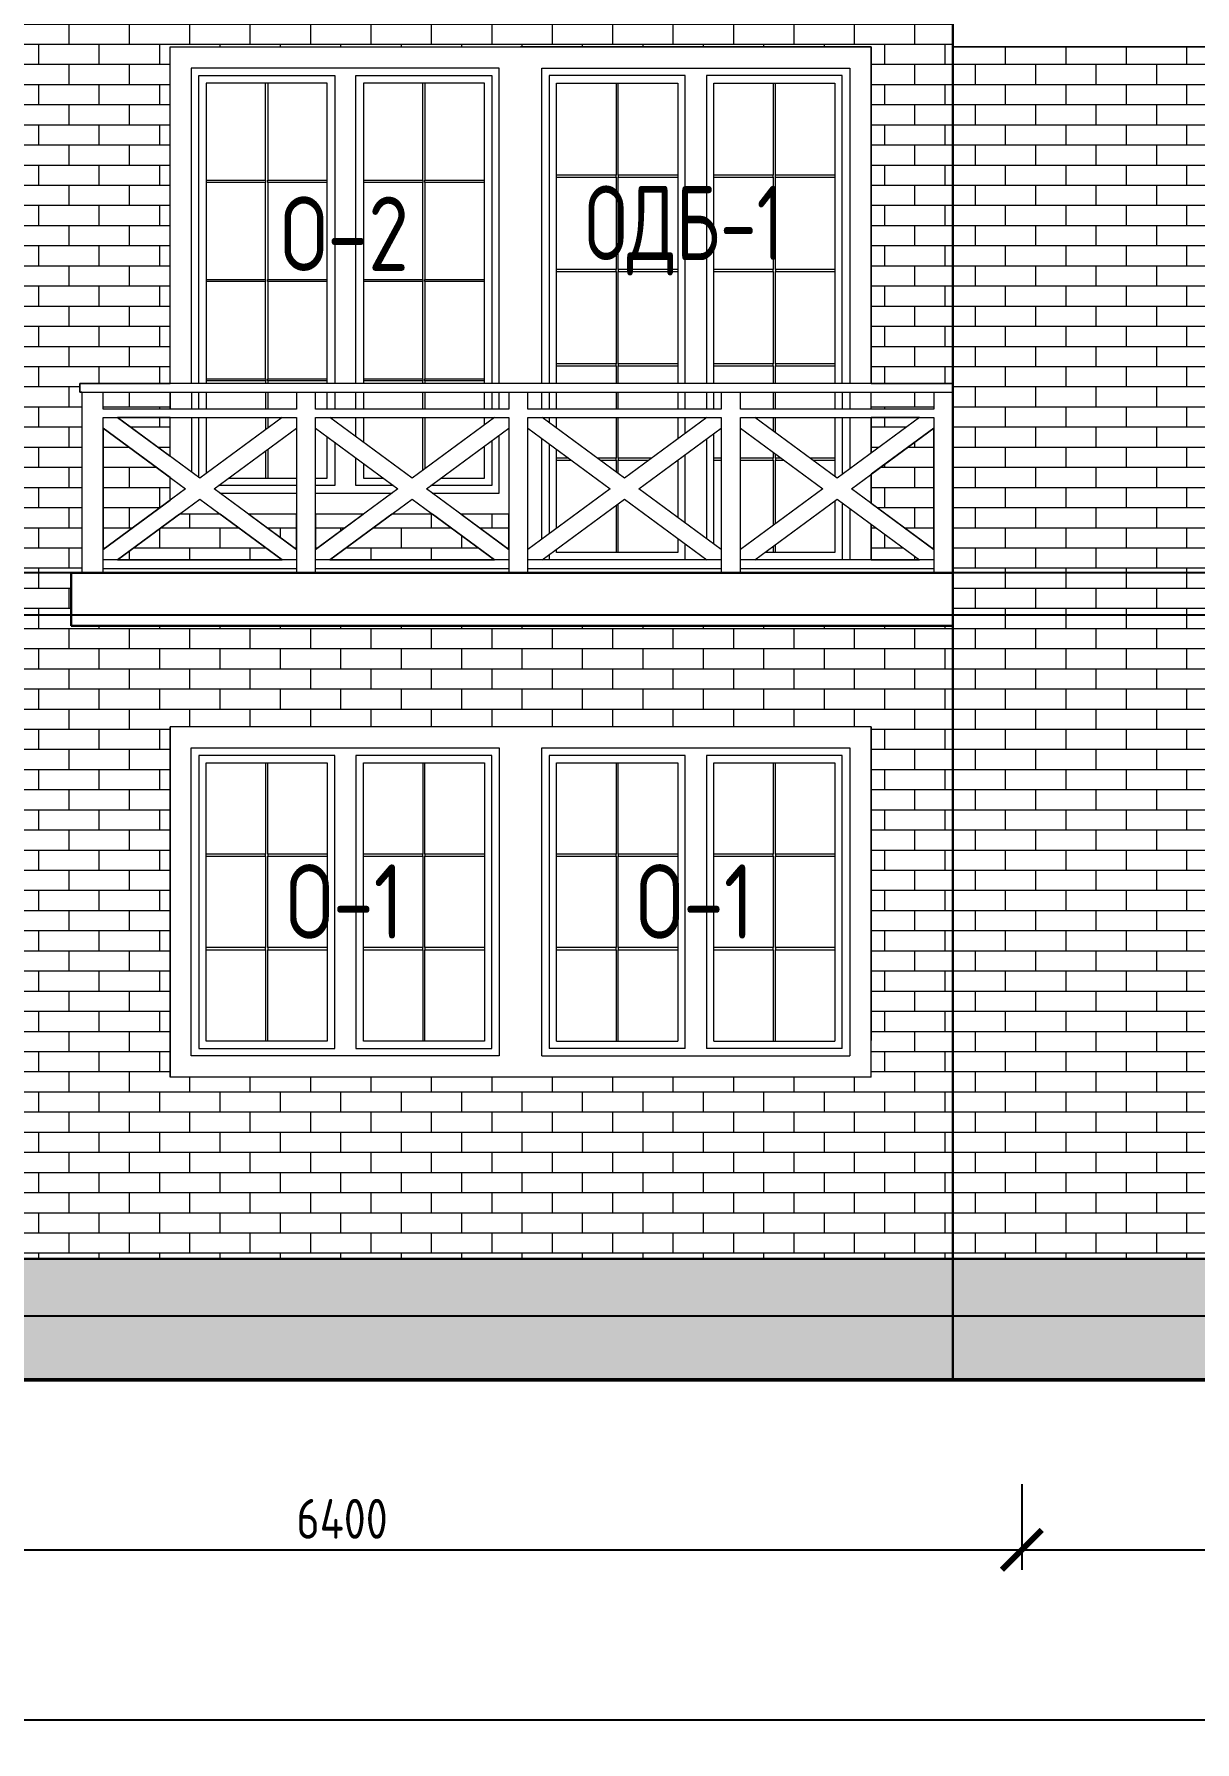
# Model space of a CAD drawing. Header units: millimetres. Extents: x -56498 to 234605, y -296269 to -29969.
# Drawn here: x 164834 to 170299, y -137920 to -129882 of the extents above; entities that cross this region are included whole.
import ezdxf
from ezdxf.enums import TextEntityAlignment as Align

# ---------------------------------------------------------------- set-up
doc = ezdxf.new("R2010")
doc.units = ezdxf.units.MM
doc.header["$LTSCALE"] = 100
doc.header["$PDMODE"] = 35
for name, color, linetype, lineweight in [('0.3', 7, 'Continuous', 30), ('0.5', 7, 'Continuous', 50), ('Примітки 0.09', 200, 'Continuous', 9), ('Розміри 0.09', 5, 'Continuous', 9), ('Тонкі 0.18', 142, 'Continuous', 18), ('Штрихування 0.09', 253, 'Continuous', 9)]:
    doc.layers.add(name, color=color, linetype=linetype, lineweight=lineweight)
doc.layers.add('ViewPorts', color=240, linetype='Continuous', plot=False)
doc.styles.add('GOST 2.304', font='CS_Gost2304.shx')
doc.styles.add('SPDS', font='SPDS.shx', dxfattribs={"width": 0.9})
doc.dimstyles.new('SPDS', dxfattribs={"dimscale": 100, "dimtxt": 2.5, "dimasz": 2.5, "dimexe": 1.25, "dimexo": 0.625, "dimtad": 1, "dimrnd": 0.001, "dimtxsty": 'GOST 2.304', "dimblk": 'ARCHTICK', "dimcen": 2.5, "dimdle": 2, "dimadec": 0, "dimazin": 2, "dimtfac": 0.75, "dimtmove": 1, "dimatfit": 3, "dimfxl": 0, "dimtolj": 1, "dimarcsym": 0})

# ---------------------------------------------------------------- blocks, each defined once
blk = doc.blocks.new('_ArchTick')
at = {"color": 0, "linetype": 'ByBlock', "const_width": 0.15}
blk.add_lwpolyline([(-0.5, -0.5), (0.5, 0.5)], dxfattribs=at)
blk = doc.blocks.new('*D13')
at = {"layer": 'Defpoints', "color": 0, "transparency": 16777216}
for p in [(163084.2, -136460.6), (169484.2, -136659.8), (169484.2, -137016.6)]:
    blk.add_point(p, dxfattribs=at)
at = {"layer": 'Розміри 0.09', "color": 0, "lineweight": -2, "transparency": 16777216}
for p, q in [((163084.2, -136507.5), (163084.2, -137110.3)), ((169484.2, -136706.7), (169484.2, -137110.3)), ((162934.2, -137016.6), (169634.2, -137016.6))]:
    blk.add_line(p, q, dxfattribs=at)
at = {"layer": 'Розміри 0.09', "color": 0, "lineweight": -2, "transparency": 16777216, "xscale": 187.5, "yscale": 187.5, "zscale": 187.5, "rotation": 180}
blk.add_blockref('_ArchTick', (163084.2, -137016.6), dxfattribs=at)
at = {"layer": 'Розміри 0.09', "color": 0, "lineweight": -2, "transparency": 16777216, "xscale": 187.5, "yscale": 187.5, "zscale": 187.5}
blk.add_blockref('_ArchTick', (169484.2, -137016.6), dxfattribs=at)
at = {"layer": 'Розміри 0.09', "color": 0, "transparency": 16777216, "insert": (166284.2, -136870.5), "char_height": 187.5, "attachment_point": 5, "style": 'GOST 2.304'}
blk.add_mtext('\\A1;6400', dxfattribs=at)
blk = doc.blocks.new('*D14')
at = {"layer": 'Defpoints', "color": 0, "transparency": 16777216}
for p in [(169484.2, -136659.8), (172484.2, -136678.8), (172484.2, -137016.6)]:
    blk.add_point(p, dxfattribs=at)
at = {"layer": 'Розміри 0.09', "color": 0, "lineweight": -2, "transparency": 16777216}
for p, q in [((169484.2, -136706.7), (169484.2, -137110.3)), ((172484.2, -136725.7), (172484.2, -137110.3)), ((169334.2, -137016.6), (172634.2, -137016.6))]:
    blk.add_line(p, q, dxfattribs=at)
at = {"layer": 'Розміри 0.09', "color": 0, "lineweight": -2, "transparency": 16777216, "xscale": 187.5, "yscale": 187.5, "zscale": 187.5, "rotation": 180}
blk.add_blockref('_ArchTick', (169484.2, -137016.6), dxfattribs=at)
at = {"layer": 'Розміри 0.09', "color": 0, "lineweight": -2, "transparency": 16777216, "xscale": 187.5, "yscale": 187.5, "zscale": 187.5}
blk.add_blockref('_ArchTick', (172484.2, -137016.6), dxfattribs=at)
at = {"layer": 'Розміри 0.09', "color": 0, "transparency": 16777216, "insert": (170984.2, -136872.1), "char_height": 187.5, "attachment_point": 5, "style": 'GOST 2.304'}
blk.add_mtext('\\A1;3000', dxfattribs=at)
blk = doc.blocks.new('*D18')
at = {"layer": 'Defpoints', "color": 0, "transparency": 16777216}
for p in [(161984.2, -137016.6), (182984.2, -137016.6), (182984.2, -137816.6)]:
    blk.add_point(p, dxfattribs=at)
at = {"layer": 'Розміри 0.09', "color": 0, "lineweight": -2, "transparency": 16777216}
for p, q in [((161984.2, -137063.5), (161984.2, -137910.3)), ((182984.2, -137063.5), (182984.2, -137910.3)), ((161834.2, -137816.6), (183134.2, -137816.6))]:
    blk.add_line(p, q, dxfattribs=at)
at = {"layer": 'Розміри 0.09', "color": 0, "lineweight": -2, "transparency": 16777216, "xscale": 187.5, "yscale": 187.5, "zscale": 187.5, "rotation": 180}
blk.add_blockref('_ArchTick', (161984.2, -137816.6), dxfattribs=at)
at = {"layer": 'Розміри 0.09', "color": 0, "lineweight": -2, "transparency": 16777216, "xscale": 187.5, "yscale": 187.5, "zscale": 187.5}
blk.add_blockref('_ArchTick', (182984.2, -137816.6), dxfattribs=at)
at = {"layer": 'Розміри 0.09', "color": 0, "transparency": 16777216, "insert": (171868.3, -137668.7), "char_height": 187.5, "attachment_point": 5, "style": 'GOST 2.304'}
blk.add_mtext('\\A1;21000', dxfattribs=at)

msp = doc.modelspace()

# ---------------------------------------------------------------- hatches: boundary and pattern name
at = {"layer": 'Тонкі 0.18'}
msp.add_hatch(color=256, dxfattribs=at).paths.add_polyline_path([(167864.262, -131887.248), (167863.662, -131887.623), (167864.262, -131887.623), (167864.262, -131887.248)], flags=0)
at = {"layer": 'Штрихування 0.09', "ltscale": 0.75}
h = msp.add_hatch(dxfattribs=at)
h.set_pattern_fill('AR-BRSTD', color=256, scale=1.4, style=0)
h.paths.add_polyline_path([(165474.228, -131566.621), (165159.229, -131566.621), (165159.229, -131646.609), (165474.228, -131646.609)], flags=17)
h.paths.add_polyline_path([(165474.228, -131686.603), (165226.686, -131686.603), (165474.228, -131868.864)], flags=17)
h.paths.add_polyline_path([(165474.228, -131968.211), (165159.229, -131736.276), (165159.229, -132306.922), (165474.228, -132074.987)], flags=17)
h.paths.add_polyline_path([(165709.758, -132141.619), (165518.731, -132141.619), (165226.686, -132356.595), (166001.803, -132356.595)], flags=17)
h.paths.add_polyline_path([(166069.26, -132141.619), (165844.696, -132141.619), (166069.26, -132306.922)], flags=17)
h.paths.add_polyline_path([(166383.792, -132141.619), (166159.228, -132141.619), (166159.228, -132306.922)], flags=17)
h.paths.add_polyline_path([(166709.757, -132141.619), (166518.73, -132141.619), (166226.685, -132356.595), (167001.803, -132356.595)], flags=17)
h.paths.add_polyline_path([(167069.26, -132141.619), (166844.696, -132141.619), (167069.26, -132306.922)], flags=17)
h.paths.add_polyline_path([(165474.153, -129941.65), (167124.186, -129941.65), (168774.143, -129941.65), (168774.143, -131041.634), (169159.151, -131041.634), (169159.151, -129941.65), (169159.151, -129821.593), (169159.151, -128911.636), (169159.151, -128898.636), (168559.166, -129601.814), (168559.127, -129601.78), (168480.154, -129694.333), (161659.171, -129694.333), (161659.171, -131041.634), (163009.166, -131041.634), (163009.166, -129941.65), (164659.191, -129941.65), (164659.191, -131041.634), (165474.153, -131041.634)])
h.paths.add_polyline_path([(165474.153, -131041.634), (164659.191, -131041.634), (164659.191, -132141.619), (163009.166, -132141.619), (163009.166, -131041.634), (161659.171, -131041.634), (161659.171, -133966.634), (163009.166, -133966.634), (163009.166, -133141.618), (164659.191, -133141.618), (164659.191, -133966.634), (165474.153, -133966.634), (165474.153, -133141.618), (168774.143, -133141.618), (168774.143, -133966.634), (169159.151, -133966.634), (169159.151, -132666.595), (165009.206, -132666.595), (165009.206, -132416.598), (165059.206, -132416.598), (165059.206, -131566.621), (165049.226, -131566.621), (165049.226, -131526.627), (165474.153, -131526.627)])
h.paths.add_polyline_path([(169159.151, -133966.634), (168774.143, -133966.634), (168774.143, -134791.651), (165474.153, -134791.651), (165474.153, -133966.634), (164659.191, -133966.634), (164659.191, -134791.576), (164659.191, -134791.651), (163009.166, -134791.651), (163009.166, -133966.634), (161659.171, -133966.634), (161659.171, -135646.592), (169159.151, -135646.592)])
h.paths.add_polyline_path([(169159.151, -131041.634), (168774.143, -131041.634), (168774.143, -131526.627), (169159.151, -131526.627)])
h.paths.add_polyline_path([(169069.258, -131566.621), (168774.218, -131566.621), (168774.218, -131646.609), (169069.258, -131646.609)], flags=17)
h.paths.add_polyline_path([(169001.801, -131686.603), (168774.218, -131686.603), (168774.218, -131854.172)], flags=17)
h.paths.add_polyline_path([(169069.258, -131736.276), (168774.218, -131953.515), (168774.218, -132089.741), (169069.258, -132306.922)], flags=17)
h.paths.add_polyline_path([(168774.218, -132189.07), (168774.218, -132356.595), (169001.801, -132356.595)], flags=17)
h = msp.add_hatch(dxfattribs=at)
h.set_pattern_fill('AR-BRSTD', color=256, scale=1.4, style=0)
h.paths.add_polyline_path([(175689.124, -129001.829), (175364.445, -129366.652), (175689.124, -129731.4)])
h.paths.add_polyline_path([(175608.836, -128911.636), (174959.478, -128911.636), (175284.157, -129276.384)])
h.paths.add_polyline_path([(174879.115, -129001.829), (174879.115, -129731.4), (175203.794, -129366.652)])
h.paths.add_polyline_path([(175284.157, -129456.845), (174959.478, -129821.593), (175608.836, -129821.593)])
h.paths.add_polyline_path([(174759.133, -128911.636), (174029.111, -128911.636), (174029.111, -129821.593), (174759.133, -129821.593)])
h.paths.add_polyline_path([(173909.129, -128991.024), (173475.799, -129366.652), (173909.129, -129742.205)])
h.paths.add_polyline_path([(173384.18, -129446.04), (172950.775, -129821.593), (173817.511, -129821.593)])
h.paths.add_polyline_path([(172859.156, -128991.024), (172859.156, -129742.205), (173292.562, -129366.652)])
h.paths.add_polyline_path([(173817.511, -128911.636), (172950.775, -128911.636), (173384.18, -129287.189)])
h.paths.add_polyline_path([(172739.174, -128911.636), (172229.158, -128911.636), (172229.158, -129821.593), (172739.174, -129821.593)])
h.paths.add_polyline_path([(172109.176, -128991.024), (171675.77, -129366.652), (172109.176, -129742.205)])
h.paths.add_polyline_path([(172017.557, -128911.636), (171150.746, -128911.636), (171584.152, -129287.189)])
h.paths.add_polyline_path([(171492.533, -129366.652), (171059.127, -128991.024), (171059.127, -129742.205)])
h.paths.add_polyline_path([(171584.152, -129446.04), (171150.746, -129821.593), (172017.557, -129821.593)])
h.paths.add_polyline_path([(170939.146, -128911.636), (170209.124, -128911.636), (170209.124, -129821.593), (170939.146, -129821.593)])
h.paths.add_polyline_path([(170089.142, -129001.829), (169764.463, -129366.652), (170089.142, -129731.4)])
h.paths.add_polyline_path([(170008.854, -128911.636), (169359.496, -128911.636), (169684.175, -129276.384)])
h.paths.add_polyline_path([(169279.133, -129001.829), (169279.133, -129731.4), (169603.812, -129366.652)])
h.paths.add_polyline_path([(169684.175, -129456.845), (169359.496, -129821.593), (170008.854, -129821.593)])
h.paths.add_polyline_path([(172859.156, -129941.65), (172109.176, -129941.65), (172109.176, -131041.634), (172859.156, -131041.634)])
h.paths.add_polyline_path([(172859.156, -131041.634), (172109.176, -131041.634), (172109.176, -132141.619), (170459.143, -132141.619), (170459.143, -131041.634), (169159.151, -131041.634), (169159.151, -133966.634), (170459.143, -133966.634), (170459.143, -133141.618), (172109.176, -133141.618), (172109.176, -133966.634), (172859.156, -133966.634), (172859.156, -133141.618), (174509.114, -133141.618), (174509.114, -133966.634), (175809.181, -133966.634), (175809.181, -131041.634), (174509.114, -131041.634), (174509.114, -132141.619), (172859.156, -132141.619)])
h.paths.add_polyline_path([(175809.181, -129941.65), (174509.114, -129941.65), (174509.114, -131041.634), (175809.181, -131041.634)])
h.paths.add_polyline_path([(170459.143, -129941.65), (169159.151, -129941.65), (169159.151, -131041.634), (170459.143, -131041.634)])
h.paths.add_polyline_path([(175809.181, -133966.634), (174509.114, -133966.634), (174509.114, -134791.651), (172859.156, -134791.651), (172859.156, -133966.634), (172109.176, -133966.634), (172109.176, -134791.576), (172109.176, -134791.651), (170459.143, -134791.651), (170459.143, -133966.634), (169159.151, -133966.634), (169159.151, -135646.592), (175809.181, -135646.592)])
h = msp.add_hatch(dxfattribs=at)
h.set_pattern_fill('FLGSTONE', scale=1000, angle=30, style=0, pattern_type=2)
h.set_pattern_definition([(30, (0, 0), (-500, 866.0254), [200, -800]), (30, (635.5, 459.3), (-500, 866.0254), [180, -820]), (30, (632.8, 503.9), (-500, 866.0254), [160, -840]), (30, (171.8, 422.5), (-500, 866.0254), [120, -40, 80, -760]), (30, (-150, 259.8), (-500, 866.0254), [60, -840, 60, -40]), (30, (169.1, 467.1), (-500, 866.0254), [200, -800]), (30, (626.7, 754.4), (-500, 866.0254), [140, -860]), (30, (131.1, 653), (-500, 866.0254), [140, -40, 260, -560]), (30, (128.4, 697.7), (-500, 866.0254), [240, -40, 60, -40, 40, -580]), (30, (-42.9, 714.3), (-500, 866.0254), [100, -900]), (30, (-62.9, 748.9), (-500, 866.0254), [120, -880]), (30, (100.3, 866.2), (-500, 866.0254), [100, -900]), (30, (-256.1, 683.5), (-500, 866.0254), [100, -900]), (30, (80.3, 900.9), (-500, 866.0254), [120, -880]), (30, (-310.7, 698.2), (-500, 866.0254), [120, -880]), (30, (-202.2, 830.1), (-500, 866.0254), [240, -240, 80, -40, 120, -280]), (30, (-222.2, 864.8), (-500, 866.0254), [240, -240, 240, -280]), (30, (-480, 831.4), (-500, 866.0254), [200, -800]), (120, (0, 0), (-866.0254, -500), [300, -540, 120, -40]), (120, (173.2, 100), (-866.0254, -500), [160, -600, 200, -40]), (120, (207.8, 120), (-866.0254, -500), [160, -600, 60, -40, 100, -40]), (120, (134.4, 447.1), (-866.0254, -500), [60, -940]), (120, (169.1, 467.1), (-866.0254, -500), [60, -940]), (120, (93.7, 677.7), (-866.0254, -500), [100, -900]), (120, (128.4, 697.7), (-866.0254, -500), [100, -900]), (120, (390.3, 363.9), (-866.0254, -500), [160, -460, 340, -40]), (120, (342.3, 567.1), (-866.0254, -500), [180, -820]), (120, (376.9, 587.1), (-866.0254, -500), [180, -820]), (120, (355.7, 343.9), (-866.0254, -500), [160, -440, 100, -40, 220, -40]), (120, (178.9, 1050.1), (-866.0254, -500), [180, -820]), (120, (193.5, 1104.8), (-866.0254, -500), [160, -840]), (120, (598.2, 483.9), (-866.0254, -500), [80, -920]), (120, (632.8, 503.9), (-866.0254, -500), [80, -340, 280, -300]), (120, (457.5, 887.7), (-866.0254, -500), [280, -720]), (120, (592.1, 734.4), (-866.0254, -500), [160, -840]), (120, (626.7, 754.4), (-866.0254, -500), [160, -840]), (120, (771.4, 583.9), (-866.0254, -500), [180, -560, 220, -40]), (75, (-300, 519.6), (-500, 866.0253), [169.7056, -1244.508]), (75, (-118.04, 324.45), (-500, 866.0253), [169.7056, -1244.508]), (75, (-73.4, 327.1), (-500, 866.0253), [169.7056, -1244.508]), (75, (90.5, 283.2), (-500, 866.0253), [169.7056, -1244.508]), (75, (127.85, 258.56), (-500, 866.0253), [169.7056, -1244.058]), (75, (568.9, 374.64), (-500, 866.0253), [113.137, -1301.0765]), (75, (592.8, 573.2), (-500, 866.0253), [141.4213, -1272.792]), (75, (555.5, 597.85), (-500, 866.0253), [141.4213, -1272.792]), (75, (492.1, 907.65), (-500, 866.0253), [254.5584, -1159.655]), (75, (546.74, 893), (-500, 866.0253), [84.853, -1329.3607]), (75, (613.54, 377.3), (-500, 866.0253), [84.853, -1329.3607]), (75, (78.4, 784.26), (-500, 866.0253), [84.853, -1329.3607]), (75, (41.05, 808.9), (-500, 866.0253), [56.5685, -1357.645]), (165, (-87.5, 711.6), (-866.0253, -500), [84.853, -1329.3607]), (165, (-62.9, 748.9), (-866.0253, -500), [113.137, -1301.0765]), (345, (421.4, 1190.14), (866.0253, 500), [141.4213, -1272.792]), (345, (-73.4, 327.1), (866.0253, 500), [169.7056, -1244.508]), (345, (-98.04, 289.8), (866.0253, 500), [197.99, -1216.2237]), (345, (-420, 727.46), (866.0253, 500), [113.137, -1301.0765]), (236.56505, (355.7, 343.92), (-866.0254, -500), [268.33, -1967.738]), (236.56505, (375.7, 309.3), (-866.0254, -500), [268.33, -1967.738]), (183.43495, (101.77, 543.73), (-866.0254, -500), [134.16, -44.72, 223.61, -1833.578]), (183.43495, (104.45, 499.1), (-866.0254, -500), [134.16, -44.72, 223.61, -1833.578]), (183.43495, (588.9, 340), (-866.0254, -500), [178.8854, -2057.1826]), (183.43495, (568.9, 374.64), (-866.0254, -500), [178.8854, -2057.1826]), (183.43495, (558.2, 553.2), (-866.0254, -500), [178.8854, -2057.1826]), (183.43495, (555.5, 597.85), (-866.0254, -500), [178.8854, -2057.1826]), (93.43495, (-76.8, 533), (-500, 866.0254), [178.8854, -2057.1826]), (93.43495, (-32.15, 535.7), (-500, 866.0254), [178.8854, -2057.1826]), (93.43495, (221.58, 936.2), (-500, 866.0254), [134.16, -2101.908]), (93.43495, (139.1, 519.1), (-500, 866.0254), [134.16, -2101.908]), (93.43495, (101.77, 543.73), (-500, 866.0254), [134.16, -2101.908]), (93.43495, (184.26, 960.86), (-500, 866.0254), [89.4427, -2146.6253]), (326.56505, (186.94, 916.2), (500, -866.0254), [178.8854, -2057.1826]), (326.56505, (221.58, 936.2), (500, -866.0254), [178.8854, -2057.1826])])
h.paths.add_polyline_path([(183309.139, -135646.592), (175809.181, -135646.592), (175809.181, -136216.577), (183309.139, -136216.577)])
h.paths.add_polyline_path([(183809.101, -135646.592), (183309.139, -135646.592), (183309.139, -136216.577), (183809.101, -136216.577)])
h.paths.add_polyline_path([(175809.181, -135646.592), (169159.151, -135646.592), (169159.151, -136216.577), (175809.181, -136216.577)])
h.paths.add_polyline_path([(169159.151, -135646.592), (161659.171, -135646.592), (161659.171, -136216.577), (169159.151, -136216.577)])
h.paths.add_polyline_path([(161659.171, -135646.592), (161159.171, -135646.592), (161159.171, -136216.577), (161659.171, -136216.577)])

# ---------------------------------------------------------------- linework, layer by layer
for p, q in [((169159.151, -129821.593), (169159.151, -129941.65)), ((169159.151, -136216.577), (169159.151, -132616.594))]:
    msp.add_line(p, q)
at = {"layer": '0.3'}
for p, q in [((169159.151, -131526.627), (169159.151, -128898.58)), ((169159.151, -129941.65), (169159.151, -136216.577)), ((169159.151, -136216.577), (169159.151, -129941.65)), ((165929.231, -132416.598), (165009.206, -132416.598)), ((165009.206, -132416.598), (169159.151, -132416.598)), ((165929.231, -132666.595), (165009.206, -132666.595)), ((165009.206, -132666.595), (169159.151, -132666.595)), ((161159.171, -135646.592), (183809.101, -135646.592))]:
    msp.add_line(p, q, dxfattribs=at)
at = {"layer": '0.3', "ltscale": 0.75}
msp.add_line((165009.206, -132416.598), (165009.206, -132666.595), dxfattribs=at)
at = {"layer": '0.5'}
msp.add_line((158259.171, -136216.577), (186709.101, -136216.577), dxfattribs=at)
at = {"layer": 'ViewPorts'}
for p, q in [((183309.139, -132416.592), (161634.184, -132416.592)), ((183309.139, -132616.592), (161634.184, -132616.592)), ((183309.139, -135916.592), (161634.184, -135916.592))]:
    msp.add_line(p, q, dxfattribs=at)
at = {"layer": 'Тонкі 0.18'}
for p, q in [((165474.153, -131526.627), (165474.153, -129941.65)), ((165474.153, -129941.65), (168774.143, -129941.65)), ((165474.153, -131526.627), (165474.153, -129941.65)), ((165474.153, -129941.65), (167124.186, -129941.65)), ((168774.143, -129941.65), (167124.186, -129941.65)), ((168774.143, -129941.65), (168774.143, -131526.627)), ((168774.143, -131526.627), (168774.143, -129941.65)), ((170459.143, -129941.65), (169159.151, -129941.65)), ((169159.151, -129941.65), (175809.181, -129941.65)), ((165574.175, -130041.597), (165574.175, -131526.627)), ((167024.163, -130041.597), (165574.175, -130041.597)), ((167024.163, -131526.627), (167024.163, -130041.597)), ((167224.133, -131526.627), (167224.133, -130041.597)), ((167224.133, -130041.597), (168674.121, -130041.597)), ((168674.121, -130041.597), (168674.121, -131526.627)), ((165049.226, -131566.621), (165049.226, -131526.627)), ((165049.226, -131526.627), (165474.228, -131526.627)), ((169159.226, -131526.627), (165049.226, -131526.627)), ((165049.226, -131526.627), (165049.226, -131566.621)), ((165059.206, -131566.621), (165049.226, -131566.621)), ((165049.226, -131566.621), (169159.226, -131566.621)), ((165059.206, -131566.621), (165059.206, -132416.598)), ((165159.229, -131566.621), (165474.228, -131566.621)), ((165159.229, -131646.609), (165159.229, -131566.621)), ((165159.229, -131646.609), (165159.229, -131566.621)), ((165474.228, -131566.621), (165474.228, -131646.609)), ((165474.228, -131646.609), (165474.228, -131566.621)), ((165574.25, -131566.621), (165574.25, -131646.609)), ((166069.26, -131566.621), (166069.26, -131646.609)), ((166159.228, -131646.609), (166159.228, -131566.621)), ((167024.238, -131646.609), (167024.238, -131566.621)), ((167069.26, -131566.621), (167069.26, -131646.609)), ((167159.227, -131646.609), (167159.227, -131566.621)), ((167224.208, -131646.609), (167224.208, -131566.621)), ((168069.259, -131566.621), (168069.259, -131646.609)), ((168159.227, -131646.609), (168159.227, -131566.621)), ((168674.196, -131566.621), (168674.196, -131646.609)), ((168774.218, -131526.627), (169159.226, -131526.627)), ((168774.218, -131566.621), (169069.258, -131566.621)), ((168774.218, -131646.609), (168774.218, -131566.621)), ((168774.218, -131646.609), (168774.218, -131566.621)), ((169069.258, -131566.621), (169069.258, -131646.609)), ((169069.258, -131566.621), (169069.258, -131646.609)), ((165474.228, -131646.609), (165159.229, -131646.609)), ((166069.26, -131646.609), (165159.229, -131646.609)), ((167069.26, -131646.609), (166159.228, -131646.609)), ((168069.259, -131646.609), (167159.227, -131646.609)), ((169069.258, -131646.609), (168159.227, -131646.609)), ((169069.258, -131646.609), (168774.218, -131646.609)), ((165159.229, -132416.598), (165159.229, -131686.603)), ((165159.229, -131686.603), (166001.803, -131686.603)), ((165474.228, -131968.211), (165159.229, -131736.276)), ((165159.229, -131736.276), (165159.229, -132306.922)), ((165159.229, -131736.276), (165546.787, -132021.637)), ((165226.686, -131686.603), (165474.228, -131868.864)), ((165474.228, -131686.603), (165226.686, -131686.603)), ((165614.244, -131971.963), (165226.686, -131686.603)), ((165474.228, -131868.864), (165474.228, -131686.603)), ((165474.228, -131868.864), (165474.228, -131686.603)), ((165574.25, -131686.603), (165574.25, -131942.474)), ((166001.803, -131686.603), (165614.244, -131971.963)), ((165681.701, -132021.637), (166069.26, -131736.276)), ((166001.803, -131686.603), (166069.26, -131686.603)), ((166069.26, -131686.603), (166069.26, -132416.598)), ((166159.228, -132416.598), (166159.228, -131686.603)), ((166159.228, -131686.603), (167001.803, -131686.603)), ((166159.228, -131736.276), (166546.787, -132021.637)), ((166614.244, -131971.963), (166226.685, -131686.603)), ((167001.803, -131686.603), (166614.244, -131971.963)), ((166681.701, -132021.637), (167069.26, -131736.276)), ((167001.803, -131686.603), (167069.26, -131686.603)), ((167069.26, -131686.603), (167069.26, -132416.598)), ((167159.227, -132416.598), (167159.227, -131686.603)), ((167159.227, -131686.603), (168001.802, -131686.603)), ((167159.227, -131736.276), (167546.786, -132021.637)), ((167614.243, -131971.963), (167226.684, -131686.603)), ((168001.802, -131686.603), (167614.243, -131971.963)), ((167681.7, -132021.637), (168069.259, -131736.276)), ((167899.228, -131762.088), (167899.228, -131686.603)), ((167999.251, -131686.603), (167999.251, -131688.479)), ((168001.802, -131686.603), (168069.259, -131686.603)), ((168069.259, -131686.603), (168069.259, -132416.598)), ((168159.227, -132416.598), (168159.227, -131686.603)), ((168159.227, -131686.603), (169001.801, -131686.603)), ((168159.227, -131736.276), (168546.786, -132021.637)), ((168614.243, -131971.963), (168226.684, -131686.603)), ((169001.801, -131686.603), (168614.243, -131971.963)), ((168674.196, -131686.603), (168674.196, -131927.767)), ((168681.7, -132021.637), (169069.258, -131736.276)), ((169001.801, -131686.603), (168774.218, -131686.603)), ((168774.218, -131686.603), (168774.218, -131854.157)), ((168774.218, -131854.157), (168774.218, -131686.603)), ((169069.258, -131736.276), (168774.218, -131953.504)), ((169001.801, -131686.603), (169069.258, -131686.603)), ((169069.258, -131686.603), (169069.258, -132416.598)), ((169069.258, -132306.922), (169069.258, -131736.276)), ((167024.238, -132041.596), (167024.238, -131769.442)), ((167224.208, -132259.124), (167224.208, -131784.149)), ((167999.251, -131787.826), (167999.251, -132255.372)), ((167863.737, -131887.623), (167864.262, -131887.623)), ((167899.228, -132181.763), (167899.228, -131861.436)), ((165474.228, -132074.987), (165474.228, -131968.211)), ((165474.228, -132074.987), (165474.228, -131968.211)), ((166613.794, -131971.588), (166614.694, -131971.588)), ((168774.218, -131953.504), (168774.218, -132089.769)), ((168774.218, -132089.769), (168774.218, -131953.504)), ((165546.787, -132021.637), (165159.229, -132306.922)), ((165159.229, -132306.922), (165474.228, -132074.987)), ((165226.686, -132356.595), (165614.244, -132071.31)), ((165614.244, -132071.31), (166001.803, -132356.595)), ((166069.26, -132306.922), (165681.701, -132021.637)), ((165708.864, -132041.596), (166069.26, -132041.596)), ((166546.787, -132021.637), (166159.228, -132306.922)), ((166159.228, -132041.596), (166519.624, -132041.596)), ((166226.685, -132356.595), (166614.244, -132071.31)), ((166614.244, -132071.31), (167001.803, -132356.595)), ((167069.26, -132306.922), (166681.701, -132021.637)), ((166708.864, -132041.596), (167024.238, -132041.596)), ((167546.786, -132021.637), (167159.227, -132306.922)), ((167226.684, -132356.595), (167614.243, -132071.31)), ((167614.243, -132071.31), (168001.802, -132356.595)), ((168069.259, -132306.922), (167681.7, -132021.637)), ((168546.786, -132021.637), (168159.227, -132306.922)), ((168226.684, -132356.595), (168614.243, -132071.31)), ((168614.243, -132071.31), (169001.801, -132356.595)), ((169069.258, -132306.922), (168681.7, -132021.637)), ((165518.724, -132141.619), (165226.686, -132356.595)), ((165709.765, -132141.619), (165518.724, -132141.619)), ((165709.765, -132141.619), (165518.724, -132141.619)), ((166001.803, -132356.595), (165709.765, -132141.619)), ((166069.26, -132141.619), (165844.679, -132141.619)), ((165844.679, -132141.619), (166069.26, -132306.922)), ((166069.26, -132141.619), (165844.679, -132141.619)), ((166069.26, -132306.922), (166069.26, -132141.619)), ((166383.809, -132141.619), (166159.228, -132141.619)), ((166159.228, -132141.619), (166159.228, -132306.922)), ((166159.228, -132306.922), (166383.809, -132141.619)), ((166383.809, -132141.619), (166159.228, -132141.619)), ((166518.723, -132141.619), (166226.685, -132356.595)), ((166709.764, -132141.619), (166518.723, -132141.619)), ((166709.764, -132141.619), (166518.723, -132141.619)), ((167001.803, -132356.595), (166709.764, -132141.619)), ((166844.678, -132141.619), (167069.26, -132306.922)), ((167069.26, -132141.619), (166844.678, -132141.619)), ((167069.26, -132141.619), (166844.678, -132141.619)), ((167069.26, -132306.922), (167069.26, -132141.619)), ((168674.196, -132115.431), (168674.196, -132356.595)), ((168774.218, -132089.769), (169069.258, -132306.922)), ((168774.218, -132189.116), (168774.218, -132356.595)), ((168774.218, -132356.595), (168774.218, -132189.116)), ((167899.228, -132356.595), (167899.228, -132281.11)), ((166069.26, -132356.595), (165159.229, -132356.595)), ((165226.686, -132356.595), (166001.803, -132356.595)), ((167069.26, -132356.595), (166159.228, -132356.595)), ((166226.685, -132356.595), (167001.803, -132356.595)), ((168069.259, -132356.595), (167159.227, -132356.595)), ((167259.25, -132332.659), (167259.25, -132356.595)), ((167999.251, -132354.72), (167999.251, -132356.595)), ((169069.258, -132356.595), (168159.227, -132356.595)), ((168774.218, -132356.595), (169001.801, -132356.595)), ((165159.229, -132396.589), (166069.26, -132396.589)), ((165159.229, -132416.598), (165159.229, -132396.589)), ((165159.229, -132396.589), (166069.26, -132396.589)), ((166069.26, -132396.589), (166069.26, -132416.598)), ((166159.228, -132396.589), (167069.26, -132396.589)), ((166159.228, -132416.598), (166159.228, -132396.589)), ((166159.228, -132396.589), (167069.26, -132396.589)), ((167069.26, -132396.589), (167069.26, -132416.598)), ((167159.227, -132396.589), (168069.259, -132396.589)), ((168159.227, -132396.589), (169069.258, -132396.589)), ((168774.218, -132396.589), (169069.258, -132396.589)), ((169069.258, -132396.589), (169069.258, -132416.598)), ((165474.153, -134791.651), (165474.153, -133141.618)), ((165474.153, -133141.618), (165474.153, -134791.576)), ((168774.143, -133141.618), (165474.153, -133141.618)), ((168774.143, -133141.618), (168774.143, -134619.519)), ((168774.143, -134791.651), (168774.143, -133141.618)), ((165574.175, -134691.628), (165574.175, -133241.64)), ((165574.175, -133241.64), (167024.163, -133241.64)), ((167024.163, -133241.64), (167024.163, -134691.628)), ((167224.133, -134691.628), (167224.133, -133241.64)), ((167224.133, -133241.64), (168674.121, -133241.64)), ((168674.121, -133241.64), (168674.121, -134691.628)), ((167024.163, -134691.628), (165574.138, -134691.628)), ((167224.133, -134691.628), (168674.159, -134691.628)), ((168774.143, -134791.651), (165474.138, -134791.651))]:
    msp.add_line(p, q, dxfattribs=at)
at = {"layer": 'Штрихування 0.09'}
for p, q in [((165609.142, -131526.627), (165609.142, -130076.639)), ((165609.142, -130076.639), (166249.196, -130076.639)), ((165644.184, -130111.605), (165644.184, -131526.627)), ((166214.154, -130111.605), (165644.184, -130111.605)), ((165924.141, -130569.097), (165924.141, -130111.605)), ((165934.196, -130111.605), (165934.196, -130569.097)), ((166214.154, -131526.627), (166214.154, -130111.605)), ((166249.196, -130076.639), (166249.196, -131526.627)), ((166349.143, -131526.627), (166349.143, -130076.639)), ((166349.143, -130076.639), (166989.197, -130076.639)), ((166384.185, -130111.605), (166384.185, -131526.627)), ((166954.155, -130111.605), (166384.185, -130111.605)), ((166664.142, -130569.097), (166664.142, -130111.605)), ((166674.197, -130111.605), (166674.197, -130569.097)), ((166954.155, -131526.627), (166954.155, -130111.605)), ((166989.197, -130076.639), (166989.197, -131526.627)), ((167259.175, -130076.639), (167259.175, -131526.627)), ((167899.153, -130076.639), (167259.175, -130076.639)), ((167294.141, -131526.627), (167294.141, -130111.605)), ((167294.141, -130111.605), (167864.187, -130111.605)), ((167574.174, -130111.605), (167574.174, -130545.611)), ((167584.154, -130545.611), (167584.154, -130111.605)), ((167864.187, -130111.605), (167864.187, -131526.627)), ((167899.153, -131526.627), (167899.153, -130076.639)), ((167999.176, -130076.639), (167999.176, -131526.627)), ((168639.154, -130076.639), (167999.176, -130076.639)), ((168034.142, -131526.627), (168034.142, -130111.605)), ((168034.142, -130111.605), (168604.188, -130111.605)), ((168314.175, -130111.605), (168314.175, -130545.611)), ((168324.155, -130545.611), (168324.155, -130111.605)), ((168604.188, -130111.605), (168604.188, -131526.627)), ((168639.154, -131526.627), (168639.154, -130076.639)), ((167574.174, -130545.611), (167294.141, -130545.611)), ((167574.174, -130555.591), (167574.174, -130545.611)), ((167864.187, -130545.611), (167584.154, -130545.611)), ((167584.154, -130545.611), (167584.154, -130555.591)), ((168314.175, -130545.611), (168034.142, -130545.611)), ((168314.175, -130555.591), (168314.175, -130545.611)), ((168604.188, -130545.611), (168324.155, -130545.611)), ((168324.155, -130555.591), (168324.155, -130545.611)), ((165644.184, -130569.097), (165924.141, -130569.097)), ((165924.141, -130579.152), (165644.184, -130579.152)), ((165924.141, -130569.097), (165924.141, -130579.152)), ((165924.141, -131036.644), (165924.141, -130579.152)), ((165934.196, -130579.152), (165934.196, -130569.097)), ((165934.196, -130569.097), (166214.154, -130569.097)), ((165934.196, -130579.152), (165934.196, -131036.644)), ((166214.154, -130579.152), (165934.196, -130579.152)), ((166384.185, -130569.097), (166664.142, -130569.097)), ((166664.142, -130579.152), (166384.185, -130579.152)), ((166664.142, -130569.097), (166664.142, -130579.152)), ((166664.142, -131036.644), (166664.142, -130579.152)), ((166674.197, -130579.152), (166674.197, -130569.097)), ((166674.197, -130569.097), (166954.155, -130569.097)), ((166674.197, -130579.152), (166674.197, -131036.644)), ((166954.155, -130579.152), (166674.197, -130579.152)), ((167294.141, -130555.591), (167574.174, -130555.591)), ((167574.174, -130555.591), (167574.174, -130989.597)), ((167584.154, -130989.597), (167584.154, -130555.591)), ((167584.154, -130555.591), (167864.187, -130555.591)), ((168034.142, -130555.591), (168314.175, -130555.591)), ((168314.175, -130555.591), (168314.175, -130989.597)), ((168324.155, -130989.597), (168324.155, -130555.591)), ((168324.155, -130555.591), (168604.188, -130555.591)), ((167574.174, -130989.597), (167294.141, -130989.597)), ((167294.141, -130999.652), (167574.174, -130999.652)), ((167574.174, -130999.652), (167574.174, -130989.597)), ((167574.174, -130999.652), (167574.174, -131433.583)), ((167864.187, -130989.597), (167584.154, -130989.597)), ((167584.154, -130989.597), (167584.154, -130999.652)), ((167584.154, -131433.583), (167584.154, -130999.652)), ((167584.154, -130999.652), (167864.187, -130999.652)), ((168314.175, -130989.597), (168034.142, -130989.597)), ((168034.142, -130999.652), (168314.175, -130999.652)), ((168314.175, -130999.652), (168314.175, -130989.597)), ((168314.175, -130999.652), (168314.175, -131433.583)), ((168604.188, -130989.597), (168324.155, -130989.597)), ((168324.155, -130989.597), (168324.155, -130999.652)), ((168324.155, -131433.583), (168324.155, -130999.652)), ((168324.155, -130999.652), (168604.188, -130999.652)), ((165644.184, -131036.644), (165924.141, -131036.644)), ((165924.141, -131046.624), (165644.184, -131046.624)), ((165924.141, -131036.644), (165924.141, -131046.624)), ((165924.141, -131504.116), (165924.141, -131046.624)), ((165934.196, -131046.624), (165934.196, -131036.644)), ((165934.196, -131036.644), (166214.154, -131036.644)), ((165934.196, -131046.624), (165934.196, -131504.116)), ((166214.154, -131046.624), (165934.196, -131046.624)), ((166384.185, -131036.644), (166664.142, -131036.644)), ((166664.142, -131046.624), (166384.185, -131046.624)), ((166664.142, -131036.644), (166664.142, -131046.624)), ((166664.142, -131504.116), (166664.142, -131046.624)), ((166674.197, -131046.624), (166674.197, -131036.644)), ((166674.197, -131036.644), (166954.155, -131036.644)), ((166674.197, -131046.624), (166674.197, -131504.116)), ((166954.155, -131046.624), (166674.197, -131046.624)), ((165644.259, -131504.116), (165924.216, -131504.116)), ((165924.216, -131504.116), (165924.216, -131514.096)), ((165934.271, -131514.096), (165934.271, -131504.116)), ((165934.271, -131504.116), (166214.229, -131504.116)), ((166384.26, -131504.116), (166664.218, -131504.116)), ((166664.218, -131504.116), (166664.218, -131514.096)), ((166674.272, -131514.096), (166674.272, -131504.116)), ((166674.272, -131504.116), (166954.23, -131504.116)), ((167574.249, -131433.583), (167294.216, -131433.583)), ((167294.216, -131443.637), (167574.249, -131443.637)), ((167574.249, -131443.637), (167574.249, -131433.583)), ((167574.249, -131443.637), (167574.249, -131526.627)), ((167864.262, -131433.583), (167584.229, -131433.583)), ((167584.229, -131433.583), (167584.229, -131443.637)), ((167584.229, -131526.627), (167584.229, -131443.637)), ((167584.229, -131443.637), (167864.262, -131443.637)), ((168314.25, -131433.583), (168034.217, -131433.583)), ((168034.217, -131443.637), (168314.25, -131443.637)), ((168314.25, -131443.637), (168314.25, -131433.583)), ((168314.25, -131443.637), (168314.25, -131526.627)), ((168604.263, -131433.583), (168324.23, -131433.583)), ((168324.23, -131433.583), (168324.23, -131443.637)), ((168324.23, -131526.627), (168324.23, -131443.637)), ((168324.23, -131443.637), (168604.263, -131443.637)), ((165609.217, -131646.609), (165609.217, -131566.621)), ((165924.216, -131514.096), (165644.259, -131514.096)), ((165644.259, -131566.621), (165644.259, -131646.609)), ((165924.216, -131526.627), (165924.216, -131514.096)), ((165924.216, -131646.609), (165924.216, -131566.621)), ((165934.271, -131514.096), (165934.271, -131526.627)), ((166214.229, -131514.096), (165934.271, -131514.096)), ((165934.271, -131566.621), (165934.271, -131646.609)), ((166214.229, -131646.609), (166214.229, -131566.621)), ((166249.271, -131566.621), (166249.271, -131646.609)), ((166349.218, -131646.609), (166349.218, -131566.621)), ((166664.218, -131514.096), (166384.26, -131514.096)), ((166384.26, -131566.621), (166384.26, -131646.609)), ((166664.218, -131526.627), (166664.218, -131514.096)), ((166664.218, -131646.609), (166664.218, -131566.621)), ((166674.272, -131514.096), (166674.272, -131526.627)), ((166954.23, -131514.096), (166674.272, -131514.096)), ((166674.272, -131566.621), (166674.272, -131646.609)), ((166954.23, -131646.609), (166954.23, -131566.621)), ((166989.272, -131566.621), (166989.272, -131646.609)), ((167259.25, -131566.621), (167259.25, -131646.609)), ((167294.216, -131646.609), (167294.216, -131566.621)), ((167574.249, -131566.621), (167574.249, -131646.609)), ((167584.229, -131646.609), (167584.229, -131566.621)), ((167864.262, -131566.621), (167864.262, -131646.609)), ((167899.228, -131646.609), (167899.228, -131566.621)), ((167999.251, -131566.621), (167999.251, -131646.609)), ((168034.217, -131646.609), (168034.217, -131566.621)), ((168314.25, -131566.621), (168314.25, -131646.609)), ((168324.23, -131646.609), (168324.23, -131566.621)), ((168604.263, -131566.621), (168604.263, -131646.609)), ((168639.229, -131646.609), (168639.229, -131566.621)), ((165609.217, -131968.286), (165609.217, -131686.603)), ((165644.259, -131686.603), (165644.259, -131949.828)), ((165924.216, -131743.705), (165924.216, -131686.603)), ((165934.271, -131686.603), (165934.271, -131736.351)), ((166349.218, -131776.87), (166349.218, -131686.603)), ((166384.26, -131686.603), (166384.26, -131802.608)), ((166664.218, -131935.121), (166664.218, -131686.603)), ((166674.272, -131686.603), (166674.272, -131927.767)), ((166954.23, -131721.644), (166954.23, -131686.603)), ((166989.272, -131686.603), (166989.272, -131695.832)), ((167259.25, -131686.603), (167259.25, -131710.539)), ((167294.216, -131736.351), (167294.216, -131686.603)), ((167574.249, -131686.603), (167574.249, -131877.643)), ((167584.229, -131877.643), (167584.229, -131686.603)), ((167864.262, -131686.603), (167864.262, -131787.901)), ((168314.25, -131686.603), (168314.25, -131751.058)), ((168324.23, -131758.412), (168324.23, -131686.603)), ((168604.263, -131686.603), (168604.263, -131964.615)), ((168639.229, -131953.504), (168639.229, -131686.603)), ((166214.229, -131971.588), (166214.229, -131776.795)), ((166249.271, -131802.533), (166249.271, -132006.629)), ((166954.23, -131971.588), (166954.23, -131820.991)), ((166989.272, -131795.179), (166989.272, -132006.629)), ((167259.25, -131809.886), (167259.25, -132233.312)), ((168034.217, -132281.185), (168034.217, -131762.088)), ((165924.216, -131971.588), (165924.216, -131843.052)), ((165934.271, -131835.698), (165934.271, -131971.588)), ((166349.218, -132006.629), (166349.218, -131876.218)), ((166384.26, -131901.955), (166384.26, -131971.588)), ((167294.216, -132207.575), (167294.216, -131835.698)), ((167351.168, -131877.643), (167294.216, -131877.643)), ((167294.216, -131887.623), (167364.75, -131887.623)), ((167574.249, -131877.643), (167486.082, -131877.643)), ((167499.664, -131887.623), (167574.249, -131887.623)), ((167574.249, -131887.623), (167574.249, -131877.643)), ((167574.249, -131887.623), (167574.249, -131942.474)), ((167742.329, -131877.643), (167584.229, -131877.643)), ((167584.229, -131877.643), (167584.229, -131887.623)), ((167584.229, -131949.828), (167584.229, -131887.623)), ((167584.229, -131887.623), (167728.748, -131887.623)), ((167864.262, -131887.248), (167864.262, -132156.025)), ((168069.259, -131877.643), (168034.217, -131877.643)), ((168034.217, -131887.623), (168069.259, -131887.623)), ((168314.25, -131877.643), (168159.227, -131877.643)), ((168159.227, -131887.623), (168314.25, -131887.623)), ((168314.25, -131850.405), (168314.25, -131877.643)), ((168314.25, -131887.623), (168314.25, -131877.643)), ((168314.25, -131887.623), (168314.25, -132192.793)), ((168324.23, -131877.643), (168324.23, -131857.759)), ((168351.168, -131877.643), (168324.23, -131877.643)), ((168324.23, -131877.643), (168324.23, -131887.623)), ((168324.23, -132185.439), (168324.23, -131887.623)), ((168324.23, -131887.623), (168364.749, -131887.623)), ((168604.263, -131877.643), (168486.082, -131877.643)), ((168499.663, -131887.623), (168604.263, -131887.623)), ((165749.609, -131971.588), (166069.26, -131971.588)), ((166159.228, -131971.588), (166214.229, -131971.588)), ((166384.26, -131971.588), (166478.88, -131971.588)), ((166749.608, -131971.588), (166954.23, -131971.588)), ((166069.26, -132006.629), (165702.111, -132006.629)), ((166249.271, -132006.629), (166159.228, -132006.629)), ((166526.377, -132006.629), (166349.218, -132006.629)), ((166989.272, -132006.629), (166702.11, -132006.629)), ((167574.249, -132100.724), (167574.249, -132321.629)), ((167584.229, -132321.629), (167584.229, -132093.371)), ((168604.263, -132078.656), (168604.263, -132321.629)), ((168639.229, -132356.595), (168639.229, -132089.694)), ((167294.216, -132321.629), (167294.216, -132306.922)), ((167864.262, -132255.372), (167864.262, -132321.629)), ((168314.25, -132292.14), (168314.25, -132321.629)), ((168324.23, -132321.629), (168324.23, -132284.786)), ((167864.262, -132321.629), (167294.216, -132321.629)), ((168604.263, -132321.629), (168274.256, -132321.629)), ((165609.142, -133276.607), (165609.142, -134656.587)), ((166249.196, -133276.607), (165609.142, -133276.607)), ((166249.196, -134656.587), (166249.196, -133276.607)), ((166349.143, -133276.607), (166349.143, -134656.587)), ((166989.197, -133276.607), (166349.143, -133276.607)), ((166989.197, -134656.587), (166989.197, -133276.607)), ((167259.175, -133276.607), (167259.175, -134656.587)), ((167899.153, -133276.607), (167259.175, -133276.607)), ((167899.153, -134656.587), (167899.153, -133276.607)), ((167999.176, -133276.607), (167999.176, -134656.587)), ((168639.154, -133276.607), (167999.176, -133276.607)), ((168639.154, -134656.587), (168639.154, -133276.607)), ((165644.184, -134621.62), (165644.184, -133311.649)), ((165644.184, -133311.649), (166214.154, -133311.649)), ((165924.141, -133311.649), (165924.141, -133741.603)), ((165934.196, -133741.603), (165934.196, -133311.649)), ((166214.154, -133311.649), (166214.154, -134621.62)), ((166384.185, -134621.62), (166384.185, -133311.649)), ((166384.185, -133311.649), (166954.155, -133311.649)), ((166664.142, -133311.649), (166664.142, -133741.603)), ((166674.197, -133741.603), (166674.197, -133311.649)), ((166954.155, -133311.649), (166954.155, -134621.62)), ((167294.141, -134621.62), (167294.141, -133311.649)), ((167294.141, -133311.649), (167864.187, -133311.649)), ((167574.174, -133311.649), (167574.174, -133741.603)), ((167584.154, -133741.603), (167584.154, -133311.649)), ((167864.187, -133311.649), (167864.187, -134621.62)), ((168034.142, -134621.62), (168034.142, -133311.649)), ((168034.142, -133311.649), (168604.188, -133311.649)), ((168314.175, -133311.649), (168314.175, -133741.603)), ((168324.155, -133741.603), (168324.155, -133311.649)), ((168604.188, -133311.649), (168604.188, -134621.62)), ((165924.141, -133741.603), (165644.184, -133741.603)), ((165644.184, -133751.582), (165924.141, -133751.582)), ((165924.141, -133751.582), (165924.141, -133741.603)), ((165924.141, -133751.582), (165924.141, -134181.611)), ((166214.154, -133741.603), (165934.196, -133741.603)), ((165934.196, -133741.603), (165934.196, -133751.582)), ((165934.196, -134181.611), (165934.196, -133751.582)), ((165934.196, -133751.582), (166214.154, -133751.582)), ((166664.142, -133741.603), (166384.185, -133741.603)), ((166384.185, -133751.582), (166664.142, -133751.582)), ((166664.142, -133751.582), (166664.142, -133741.603)), ((166664.142, -133751.582), (166664.142, -134181.611)), ((166954.155, -133741.603), (166674.197, -133741.603)), ((166674.197, -133741.603), (166674.197, -133751.582)), ((166674.197, -134181.611), (166674.197, -133751.582)), ((166674.197, -133751.582), (166954.155, -133751.582)), ((167574.174, -133741.603), (167294.141, -133741.603)), ((167294.141, -133751.582), (167574.174, -133751.582)), ((167574.174, -133751.582), (167574.174, -133741.603)), ((167574.174, -133751.582), (167574.174, -134181.611)), ((167864.187, -133741.603), (167584.154, -133741.603)), ((167584.154, -133741.603), (167584.154, -133751.582)), ((167584.154, -134181.611), (167584.154, -133751.582)), ((167584.154, -133751.582), (167864.187, -133751.582)), ((168314.175, -133741.603), (168034.142, -133741.603)), ((168034.142, -133751.582), (168314.175, -133751.582)), ((168314.175, -133751.582), (168314.175, -133741.603)), ((168314.175, -133751.582), (168314.175, -134181.611)), ((168604.188, -133741.603), (168324.155, -133741.603)), ((168324.155, -133741.603), (168324.155, -133751.582)), ((168324.155, -134181.611), (168324.155, -133751.582)), ((168324.155, -133751.582), (168604.188, -133751.582)), ((165924.141, -134181.611), (165644.184, -134181.611)), ((165644.184, -134191.591), (165924.141, -134191.591)), ((165924.141, -134191.591), (165924.141, -134181.611)), ((165924.141, -134191.591), (165924.141, -134621.62)), ((166214.154, -134181.611), (165934.196, -134181.611)), ((165934.196, -134181.611), (165934.196, -134191.591)), ((165934.196, -134621.62), (165934.196, -134191.591)), ((165934.196, -134191.591), (166214.154, -134191.591)), ((166664.142, -134181.611), (166384.185, -134181.611)), ((166384.185, -134191.591), (166664.142, -134191.591)), ((166664.142, -134191.591), (166664.142, -134181.611)), ((166664.142, -134191.591), (166664.142, -134620.87)), ((166954.155, -134181.611), (166674.197, -134181.611)), ((166674.197, -134181.611), (166674.197, -134191.591)), ((166674.197, -134621.62), (166674.197, -134191.591)), ((166674.197, -134191.591), (166954.155, -134191.591)), ((167574.174, -134181.611), (167294.141, -134181.611)), ((167294.141, -134191.591), (167574.174, -134191.591)), ((167574.174, -134191.591), (167574.174, -134181.611)), ((167574.174, -134191.591), (167574.174, -134621.62)), ((167864.187, -134181.611), (167584.154, -134181.611)), ((167584.154, -134181.611), (167584.154, -134191.591)), ((167584.154, -134621.62), (167584.154, -134191.591)), ((167584.154, -134191.591), (167864.187, -134191.591)), ((168314.175, -134181.611), (168034.142, -134181.611)), ((168034.142, -134191.591), (168314.175, -134191.591)), ((168314.175, -134191.591), (168314.175, -134181.611)), ((168314.175, -134191.591), (168314.175, -134621.62)), ((168604.188, -134181.611), (168324.155, -134181.611)), ((168324.155, -134181.611), (168324.155, -134191.591)), ((168324.155, -134621.62), (168324.155, -134191.591)), ((168324.155, -134191.591), (168604.188, -134191.591)), ((166214.154, -134621.62), (165644.139, -134621.62)), ((166954.133, -134621.62), (166384.185, -134621.62)), ((167294.141, -134621.62), (167864.187, -134621.62)), ((168034.142, -134621.62), (168604.158, -134621.62)), ((165609.142, -134656.587), (166249.196, -134656.587)), ((166349.143, -134656.587), (166989.099, -134656.587)), ((167899.153, -134656.587), (167259.175, -134656.587)), ((168639.154, -134656.587), (167999.176, -134656.587))]:
    msp.add_line(p, q, dxfattribs=at)

# ---------------------------------------------------------------- texts
at = {"layer": 'Примітки 0.09', "style": 'SPDS', "width": 0.9}
msp.add_text('ОДБ-1 ', height=350, dxfattribs=at).set_placement((167975.959, -130945.192), align=Align.CENTER)
at = {"layer": 'Примітки 0.09', "style": 'SPDS'}
for s, p in [('О-2', (166296.454, -130996.37)), ('О-1', (166297.065, -134139.862)), ('О-1', (167945.797, -134139.862))]:
    msp.add_text(s, height=350, dxfattribs=at).set_placement(p, align=Align.CENTER)

# ---------------------------------------------------------------- dimensions: what is measured, and where the dimension line sits
at = {"layer": 'Розміри 0.09'}
for base, p1, p2, picture, middle in [((169484.165, -137016.577), (163084.165, -136460.639), (169484.165, -136659.838), '*D13', (166284.165, -136870.526)), ((172484.165, -137016.577), (169484.165, -136659.838), (172484.165, -136678.796), '*D14', (170984.165, -136872.068))]:
    dim = msp.add_linear_dim(base=base, p1=p1, p2=p2, dimstyle='SPDS', override={"dimscale": 75, "dimlfac": 1, "dimtxsty": 'GOST 2.304', "dimblk1": 'ArchTick', "dimblk2": 'ArchTick', "dimsah": 1, "dimtolj": 1}, dxfattribs=at)
    dim.commit()
    dim.dimension.update_dxf_attribs({"geometry": picture, "text_midpoint": middle})
dim = msp.add_linear_dim(base=(182984.165, -137816.577), p1=(161984.165, -137016.577), p2=(182984.165, -137016.577), dimstyle='SPDS', override={"dimscale": 75, "dimlfac": 1, "dimtxsty": 'GOST 2.304', "dimblk1": 'ArchTick', "dimblk2": 'ArchTick', "dimsah": 1, "dimtolj": 1}, dxfattribs=at)
dim.commit()
dim.dimension.update_dxf_attribs({"geometry": '*D18', "text_midpoint": (171868.29, -137816.577), "dimtype": 160})

doc.saveas('drawing.dxf')
